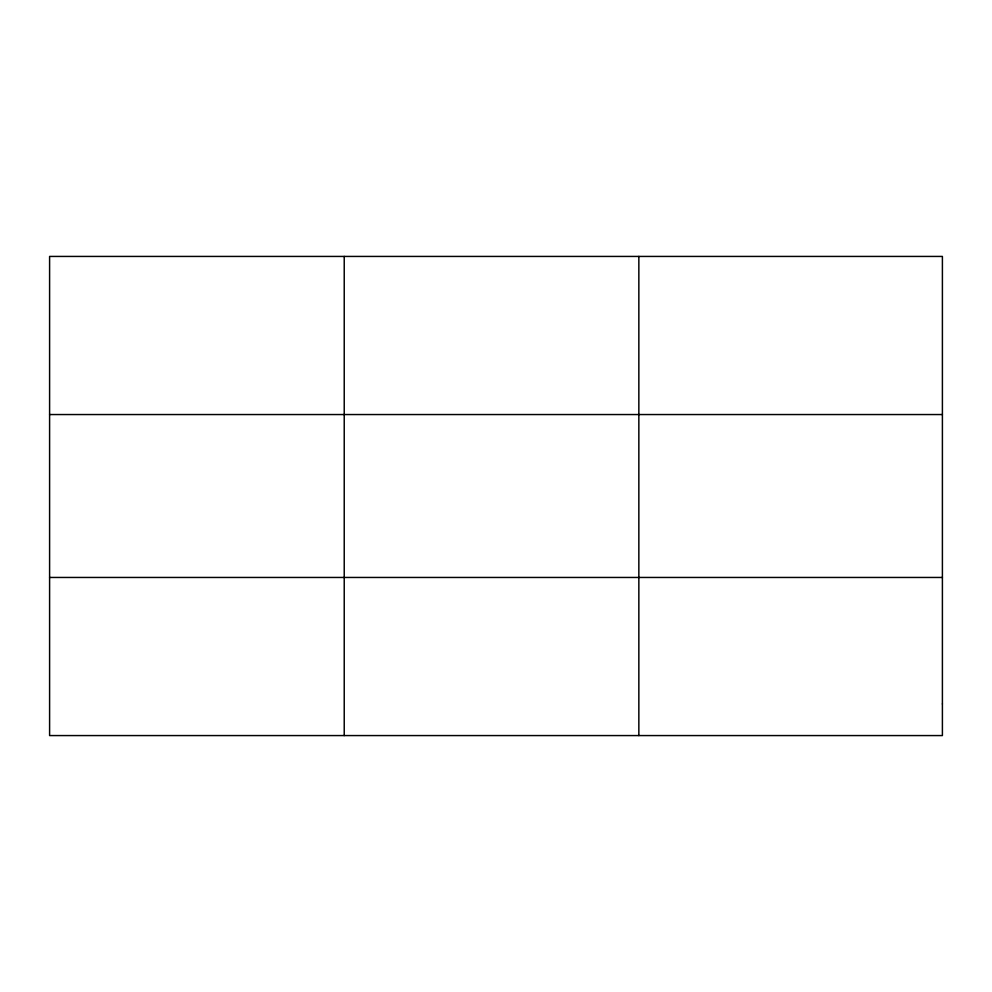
<?xml version="1.0" encoding="UTF-8"?>
<svg xmlns="http://www.w3.org/2000/svg" width="992" height="992" viewBox="0 0 992 992"><rect width="100%" height="100%" fill="white"/><g stroke="black" fill="none" stroke-linecap="round" stroke-linejoin="round"><path stroke-width="1.49" d="M344.224 735.568L344.224 256.432M638.848 735.568L638.848 256.432M49.6 414.544L942.4 414.544M49.6 577.456L942.4 577.456M942.4 703.948L942.4 735.568L49.6 735.568L49.6 256.432L942.4 256.432L942.4 703.948"/></g></svg>
